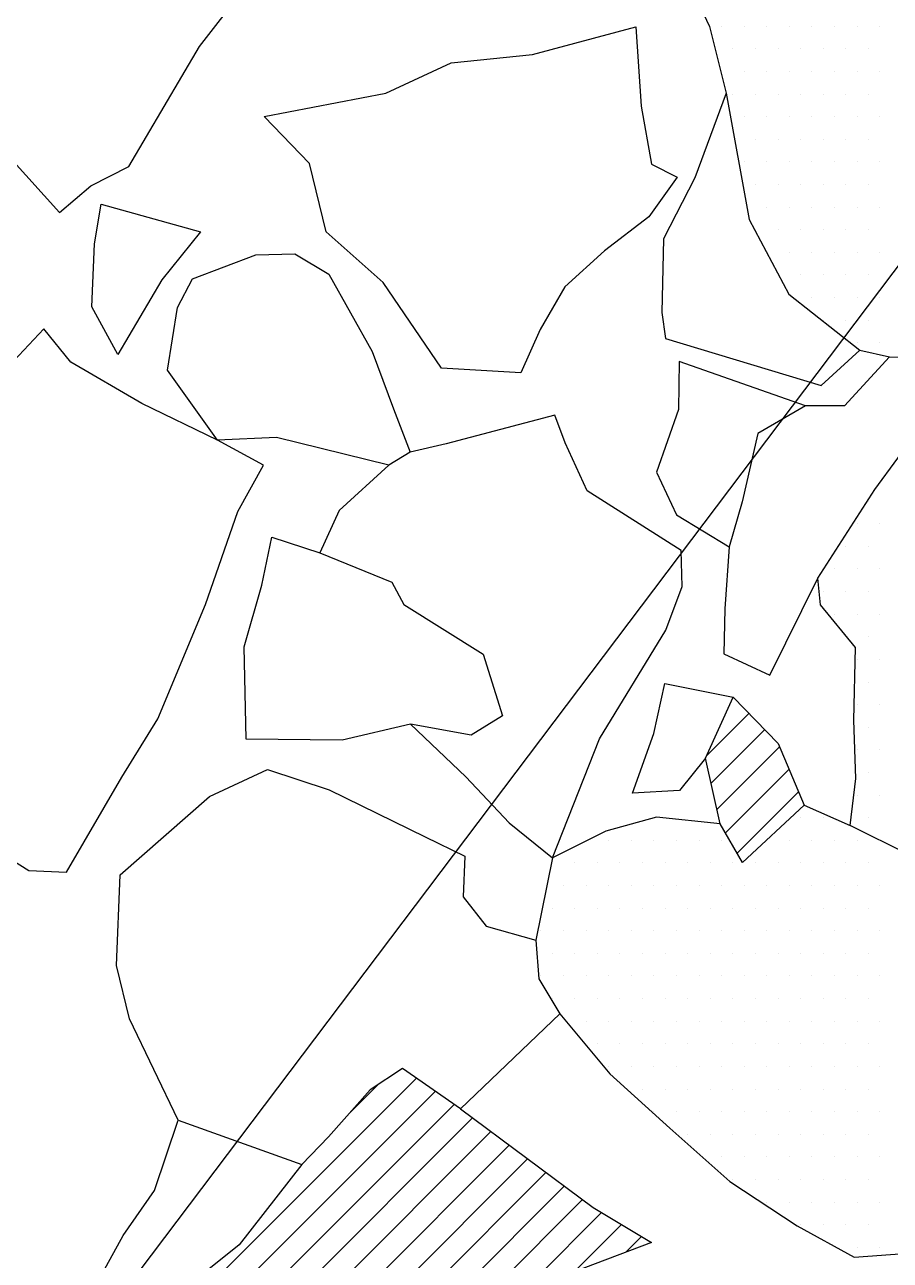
# Model space of a CAD drawing. Header units: metres. Extents: x -12.64 to -9.48, y -12.29 to -8.34.
# Drawn here: x -11.592 to -11.113, y -11.37 to -10.687 of the extents above; entities that cross this region are included whole.
import ezdxf

# ---------------------------------------------------------------- set-up
doc = ezdxf.new("R2010")
doc.units = ezdxf.units.M
doc.header["$LTSCALE"] = 25
doc.header["$MEASUREMENT"] = 0
doc.linetypes.add('STRICHPUNKTX2', pattern=[2, 1, -0.5, 0, -0.5])
doc.layers.get('0').update_dxf_attribs({"linetype": 'CONTINUOUS'})
for name, color, linetype in [('FEUER', 1, 'CONTINUOUS'), ('GRABUNGSGRENZE', 3, 'STRICHPUNKTX2'), ('STEINE', 4, 'CONTINUOUS'), ('STEINESCHRAFF', 4, 'CONTINUOUS')]:
    doc.layers.add(name, color=color, linetype=linetype)

# ---------------------------------------------------------------- blocks, each defined once
blk = doc.blocks.new('*X3')
at = {"color": 0}
for p, q in [((-1120.625, -1068.75), (-1120.625, -1068.75)), ((-1119.375, -1068.75), (-1119.375, -1068.75)), ((-1118.125, -1068.75), (-1118.125, -1068.75)), ((-1116.875, -1068.75), (-1116.875, -1068.75)), ((-1115.625, -1068.75), (-1115.625, -1068.75)), ((-1114.375, -1068.75), (-1114.375, -1068.75)), ((-1113.125, -1068.75), (-1113.125, -1068.75)), ((-1111.875, -1068.75), (-1111.875, -1068.75)), ((-1120, -1070), (-1120, -1070)), ((-1118.75, -1070), (-1118.75, -1070)), ((-1117.5, -1070), (-1117.5, -1070)), ((-1116.25, -1070), (-1116.25, -1070)), ((-1115, -1070), (-1115, -1070)), ((-1113.75, -1070), (-1113.75, -1070)), ((-1112.5, -1070), (-1112.5, -1070)), ((-1120.625, -1071.25), (-1120.625, -1071.25)), ((-1119.375, -1071.25), (-1119.375, -1071.25)), ((-1118.125, -1071.25), (-1118.125, -1071.25)), ((-1116.875, -1071.25), (-1116.875, -1071.25)), ((-1115.625, -1071.25), (-1115.625, -1071.25)), ((-1114.375, -1071.25), (-1114.375, -1071.25)), ((-1113.125, -1071.25), (-1113.125, -1071.25)), ((-1111.875, -1071.25), (-1111.875, -1071.25)), ((-1120, -1072.5), (-1120, -1072.5)), ((-1118.75, -1072.5), (-1118.75, -1072.5)), ((-1117.5, -1072.5), (-1117.5, -1072.5)), ((-1116.25, -1072.5), (-1116.25, -1072.5)), ((-1115, -1072.5), (-1115, -1072.5)), ((-1113.75, -1072.5), (-1113.75, -1072.5)), ((-1112.5, -1072.5), (-1112.5, -1072.5)), ((-1119.375, -1073.75), (-1119.375, -1073.75)), ((-1118.125, -1073.75), (-1118.125, -1073.75)), ((-1116.875, -1073.75), (-1116.875, -1073.75)), ((-1115.625, -1073.75), (-1115.625, -1073.75)), ((-1114.375, -1073.75), (-1114.375, -1073.75)), ((-1113.125, -1073.75), (-1113.125, -1073.75)), ((-1111.875, -1073.75), (-1111.875, -1073.75)), ((-1118.75, -1075), (-1118.75, -1075)), ((-1117.5, -1075), (-1117.5, -1075)), ((-1116.25, -1075), (-1116.25, -1075)), ((-1115, -1075), (-1115, -1075)), ((-1113.75, -1075), (-1113.75, -1075)), ((-1112.5, -1075), (-1112.5, -1075)), ((-1119.375, -1076.25), (-1119.375, -1076.25)), ((-1118.125, -1076.25), (-1118.125, -1076.25)), ((-1116.875, -1076.25), (-1116.875, -1076.25)), ((-1115.625, -1076.25), (-1115.625, -1076.25)), ((-1114.375, -1076.25), (-1114.375, -1076.25)), ((-1113.125, -1076.25), (-1113.125, -1076.25)), ((-1111.875, -1076.25), (-1111.875, -1076.25)), ((-1118.75, -1077.5), (-1118.75, -1077.5)), ((-1117.5, -1077.5), (-1117.5, -1077.5)), ((-1116.25, -1077.5), (-1116.25, -1077.5)), ((-1115, -1077.5), (-1115, -1077.5)), ((-1113.75, -1077.5), (-1113.75, -1077.5)), ((-1112.5, -1077.5), (-1112.5, -1077.5)), ((-1118.125, -1078.75), (-1118.125, -1078.75)), ((-1116.875, -1078.75), (-1116.875, -1078.75)), ((-1115.625, -1078.75), (-1115.625, -1078.75)), ((-1114.375, -1078.75), (-1114.375, -1078.75)), ((-1113.125, -1078.75), (-1113.125, -1078.75)), ((-1111.875, -1078.75), (-1111.875, -1078.75)), ((-1118.75, -1080), (-1118.75, -1080)), ((-1117.5, -1080), (-1117.5, -1080)), ((-1116.25, -1080), (-1116.25, -1080)), ((-1115, -1080), (-1115, -1080)), ((-1113.75, -1080), (-1113.75, -1080)), ((-1112.5, -1080), (-1112.5, -1080)), ((-1118.125, -1081.25), (-1118.125, -1081.25)), ((-1116.875, -1081.25), (-1116.875, -1081.25)), ((-1115.625, -1081.25), (-1115.625, -1081.25)), ((-1114.375, -1081.25), (-1114.375, -1081.25)), ((-1113.125, -1081.25), (-1113.125, -1081.25)), ((-1111.875, -1081.25), (-1111.875, -1081.25)), ((-1116.25, -1082.5), (-1116.25, -1082.5)), ((-1115, -1082.5), (-1115, -1082.5)), ((-1113.75, -1082.5), (-1113.75, -1082.5)), ((-1112.5, -1082.5), (-1112.5, -1082.5)), ((-1115.625, -1083.75), (-1115.625, -1083.75)), ((-1114.375, -1083.75), (-1114.375, -1083.75)), ((-1113.125, -1083.75), (-1113.125, -1083.75)), ((-1111.875, -1083.75), (-1111.875, -1083.75)), ((-1115, -1085), (-1115, -1085)), ((-1113.75, -1085), (-1113.75, -1085)), ((-1112.5, -1085), (-1112.5, -1085)), ((-1113.125, -1086.25), (-1113.125, -1086.25)), ((-1111.875, -1086.25), (-1111.875, -1086.25)), ((-1112.5, -1095), (-1112.5, -1095)), ((-1113.125, -1096.25), (-1113.125, -1096.25)), ((-1111.875, -1096.25), (-1111.875, -1096.25)), ((-1113.75, -1097.5), (-1113.75, -1097.5)), ((-1112.5, -1097.5), (-1112.5, -1097.5)), ((-1114.375, -1098.75), (-1114.375, -1098.75)), ((-1113.125, -1098.75), (-1113.125, -1098.75)), ((-1111.875, -1098.75), (-1111.875, -1098.75)), ((-1115, -1100), (-1115, -1100)), ((-1113.75, -1100), (-1113.75, -1100)), ((-1112.5, -1100), (-1112.5, -1100)), ((-1114.375, -1101.25), (-1114.375, -1101.25)), ((-1113.125, -1101.25), (-1113.125, -1101.25)), ((-1111.875, -1101.25), (-1111.875, -1101.25)), ((-1112.5, -1102.5), (-1112.5, -1102.5)), ((-1113.125, -1103.75), (-1113.125, -1103.75)), ((-1111.875, -1103.75), (-1111.875, -1103.75)), ((-1112.5, -1105), (-1112.5, -1105)), ((-1113.125, -1106.25), (-1113.125, -1106.25)), ((-1111.875, -1106.25), (-1111.875, -1106.25)), ((-1112.5, -1107.5), (-1112.5, -1107.5)), ((-1113.125, -1108.75), (-1113.125, -1108.75)), ((-1111.875, -1108.75), (-1111.875, -1108.75)), ((-1112.5, -1110), (-1112.5, -1110)), ((-1113.125, -1111.25), (-1113.125, -1111.25)), ((-1111.875, -1111.25), (-1111.875, -1111.25)), ((-1116.25, -1112.5), (-1116.25, -1112.5)), ((-1115, -1112.5), (-1115, -1112.5)), ((-1112.5, -1112.5), (-1112.5, -1112.5)), ((-1126.875, -1113.75), (-1126.875, -1113.75)), ((-1125.625, -1113.75), (-1125.625, -1113.75)), ((-1124.375, -1113.75), (-1124.375, -1113.75)), ((-1123.125, -1113.75), (-1123.125, -1113.75)), ((-1121.875, -1113.75), (-1121.875, -1113.75)), ((-1120.625, -1113.75), (-1120.625, -1113.75)), ((-1118.125, -1113.75), (-1118.125, -1113.75)), ((-1116.875, -1113.75), (-1116.875, -1113.75)), ((-1115.625, -1113.75), (-1115.625, -1113.75)), ((-1114.375, -1113.75), (-1114.375, -1113.75)), ((-1113.125, -1113.75), (-1113.125, -1113.75)), ((-1111.875, -1113.75), (-1111.875, -1113.75)), ((-1130, -1115), (-1130, -1115)), ((-1128.75, -1115), (-1128.75, -1115)), ((-1127.5, -1115), (-1127.5, -1115)), ((-1126.25, -1115), (-1126.25, -1115)), ((-1125, -1115), (-1125, -1115)), ((-1123.75, -1115), (-1123.75, -1115)), ((-1122.5, -1115), (-1122.5, -1115)), ((-1121.25, -1115), (-1121.25, -1115)), ((-1120, -1115), (-1120, -1115)), ((-1118.75, -1115), (-1118.75, -1115)), ((-1117.5, -1115), (-1117.5, -1115)), ((-1116.25, -1115), (-1116.25, -1115)), ((-1115, -1115), (-1115, -1115)), ((-1113.75, -1115), (-1113.75, -1115)), ((-1112.5, -1115), (-1112.5, -1115)), ((-1129.375, -1116.25), (-1129.375, -1116.25)), ((-1128.125, -1116.25), (-1128.125, -1116.25)), ((-1126.875, -1116.25), (-1126.875, -1116.25)), ((-1125.625, -1116.25), (-1125.625, -1116.25)), ((-1124.375, -1116.25), (-1124.375, -1116.25)), ((-1123.125, -1116.25), (-1123.125, -1116.25)), ((-1121.875, -1116.25), (-1121.875, -1116.25)), ((-1120.625, -1116.25), (-1120.625, -1116.25)), ((-1119.375, -1116.25), (-1119.375, -1116.25)), ((-1118.125, -1116.25), (-1118.125, -1116.25)), ((-1116.875, -1116.25), (-1116.875, -1116.25)), ((-1115.625, -1116.25), (-1115.625, -1116.25)), ((-1114.375, -1116.25), (-1114.375, -1116.25)), ((-1113.125, -1116.25), (-1113.125, -1116.25)), ((-1111.875, -1116.25), (-1111.875, -1116.25)), ((-1130, -1117.5), (-1130, -1117.5)), ((-1128.75, -1117.5), (-1128.75, -1117.5)), ((-1127.5, -1117.5), (-1127.5, -1117.5)), ((-1126.25, -1117.5), (-1126.25, -1117.5)), ((-1125, -1117.5), (-1125, -1117.5)), ((-1123.75, -1117.5), (-1123.75, -1117.5)), ((-1122.5, -1117.5), (-1122.5, -1117.5)), ((-1121.25, -1117.5), (-1121.25, -1117.5)), ((-1120, -1117.5), (-1120, -1117.5)), ((-1118.75, -1117.5), (-1118.75, -1117.5)), ((-1117.5, -1117.5), (-1117.5, -1117.5)), ((-1116.25, -1117.5), (-1116.25, -1117.5)), ((-1115, -1117.5), (-1115, -1117.5)), ((-1113.75, -1117.5), (-1113.75, -1117.5)), ((-1112.5, -1117.5), (-1112.5, -1117.5)), ((-1130.625, -1118.75), (-1130.625, -1118.75)), ((-1129.375, -1118.75), (-1129.375, -1118.75)), ((-1128.125, -1118.75), (-1128.125, -1118.75)), ((-1126.875, -1118.75), (-1126.875, -1118.75)), ((-1125.625, -1118.75), (-1125.625, -1118.75)), ((-1124.375, -1118.75), (-1124.375, -1118.75)), ((-1123.125, -1118.75), (-1123.125, -1118.75)), ((-1121.875, -1118.75), (-1121.875, -1118.75)), ((-1120.625, -1118.75), (-1120.625, -1118.75)), ((-1119.375, -1118.75), (-1119.375, -1118.75)), ((-1118.125, -1118.75), (-1118.125, -1118.75)), ((-1116.875, -1118.75), (-1116.875, -1118.75)), ((-1115.625, -1118.75), (-1115.625, -1118.75)), ((-1114.375, -1118.75), (-1114.375, -1118.75)), ((-1113.125, -1118.75), (-1113.125, -1118.75)), ((-1111.875, -1118.75), (-1111.875, -1118.75)), ((-1130, -1120), (-1130, -1120)), ((-1128.75, -1120), (-1128.75, -1120)), ((-1127.5, -1120), (-1127.5, -1120)), ((-1126.25, -1120), (-1126.25, -1120)), ((-1125, -1120), (-1125, -1120)), ((-1123.75, -1120), (-1123.75, -1120)), ((-1122.5, -1120), (-1122.5, -1120)), ((-1121.25, -1120), (-1121.25, -1120)), ((-1120, -1120), (-1120, -1120)), ((-1118.75, -1120), (-1118.75, -1120)), ((-1117.5, -1120), (-1117.5, -1120)), ((-1116.25, -1120), (-1116.25, -1120)), ((-1115, -1120), (-1115, -1120)), ((-1113.75, -1120), (-1113.75, -1120)), ((-1112.5, -1120), (-1112.5, -1120)), ((-1130.625, -1121.25), (-1130.625, -1121.25)), ((-1129.375, -1121.25), (-1129.375, -1121.25)), ((-1128.125, -1121.25), (-1128.125, -1121.25)), ((-1126.875, -1121.25), (-1126.875, -1121.25)), ((-1125.625, -1121.25), (-1125.625, -1121.25)), ((-1124.375, -1121.25), (-1124.375, -1121.25)), ((-1123.125, -1121.25), (-1123.125, -1121.25)), ((-1121.875, -1121.25), (-1121.875, -1121.25)), ((-1120.625, -1121.25), (-1120.625, -1121.25)), ((-1119.375, -1121.25), (-1119.375, -1121.25)), ((-1118.125, -1121.25), (-1118.125, -1121.25)), ((-1116.875, -1121.25), (-1116.875, -1121.25)), ((-1115.625, -1121.25), (-1115.625, -1121.25)), ((-1114.375, -1121.25), (-1114.375, -1121.25)), ((-1113.125, -1121.25), (-1113.125, -1121.25)), ((-1111.875, -1121.25), (-1111.875, -1121.25)), ((-1130, -1122.5), (-1130, -1122.5)), ((-1128.75, -1122.5), (-1128.75, -1122.5)), ((-1127.5, -1122.5), (-1127.5, -1122.5)), ((-1126.25, -1122.5), (-1126.25, -1122.5)), ((-1125, -1122.5), (-1125, -1122.5)), ((-1123.75, -1122.5), (-1123.75, -1122.5)), ((-1122.5, -1122.5), (-1122.5, -1122.5)), ((-1121.25, -1122.5), (-1121.25, -1122.5)), ((-1120, -1122.5), (-1120, -1122.5)), ((-1118.75, -1122.5), (-1118.75, -1122.5)), ((-1117.5, -1122.5), (-1117.5, -1122.5)), ((-1116.25, -1122.5), (-1116.25, -1122.5)), ((-1115, -1122.5), (-1115, -1122.5)), ((-1113.75, -1122.5), (-1113.75, -1122.5)), ((-1112.5, -1122.5), (-1112.5, -1122.5)), ((-1128.125, -1123.75), (-1128.125, -1123.75)), ((-1126.875, -1123.75), (-1126.875, -1123.75)), ((-1125.625, -1123.75), (-1125.625, -1123.75)), ((-1124.375, -1123.75), (-1124.375, -1123.75)), ((-1123.125, -1123.75), (-1123.125, -1123.75)), ((-1121.875, -1123.75), (-1121.875, -1123.75)), ((-1120.625, -1123.75), (-1120.625, -1123.75)), ((-1119.375, -1123.75), (-1119.375, -1123.75)), ((-1118.125, -1123.75), (-1118.125, -1123.75)), ((-1116.875, -1123.75), (-1116.875, -1123.75)), ((-1115.625, -1123.75), (-1115.625, -1123.75)), ((-1114.375, -1123.75), (-1114.375, -1123.75)), ((-1113.125, -1123.75), (-1113.125, -1123.75)), ((-1111.875, -1123.75), (-1111.875, -1123.75)), ((-1127.5, -1125), (-1127.5, -1125)), ((-1126.25, -1125), (-1126.25, -1125)), ((-1125, -1125), (-1125, -1125)), ((-1123.75, -1125), (-1123.75, -1125)), ((-1122.5, -1125), (-1122.5, -1125)), ((-1121.25, -1125), (-1121.25, -1125)), ((-1120, -1125), (-1120, -1125)), ((-1118.75, -1125), (-1118.75, -1125)), ((-1117.5, -1125), (-1117.5, -1125)), ((-1116.25, -1125), (-1116.25, -1125)), ((-1115, -1125), (-1115, -1125)), ((-1113.75, -1125), (-1113.75, -1125)), ((-1112.5, -1125), (-1112.5, -1125)), ((-1126.875, -1126.25), (-1126.875, -1126.25)), ((-1125.625, -1126.25), (-1125.625, -1126.25)), ((-1124.375, -1126.25), (-1124.375, -1126.25)), ((-1123.125, -1126.25), (-1123.125, -1126.25)), ((-1121.875, -1126.25), (-1121.875, -1126.25)), ((-1120.625, -1126.25), (-1120.625, -1126.25)), ((-1119.375, -1126.25), (-1119.375, -1126.25)), ((-1118.125, -1126.25), (-1118.125, -1126.25)), ((-1116.875, -1126.25), (-1116.875, -1126.25)), ((-1115.625, -1126.25), (-1115.625, -1126.25)), ((-1114.375, -1126.25), (-1114.375, -1126.25)), ((-1113.125, -1126.25), (-1113.125, -1126.25)), ((-1111.875, -1126.25), (-1111.875, -1126.25)), ((-1125, -1127.5), (-1125, -1127.5)), ((-1123.75, -1127.5), (-1123.75, -1127.5)), ((-1122.5, -1127.5), (-1122.5, -1127.5)), ((-1121.25, -1127.5), (-1121.25, -1127.5)), ((-1120, -1127.5), (-1120, -1127.5)), ((-1118.75, -1127.5), (-1118.75, -1127.5)), ((-1117.5, -1127.5), (-1117.5, -1127.5)), ((-1116.25, -1127.5), (-1116.25, -1127.5)), ((-1115, -1127.5), (-1115, -1127.5)), ((-1113.75, -1127.5), (-1113.75, -1127.5)), ((-1112.5, -1127.5), (-1112.5, -1127.5)), ((-1124.375, -1128.75), (-1124.375, -1128.75)), ((-1123.125, -1128.75), (-1123.125, -1128.75)), ((-1121.875, -1128.75), (-1121.875, -1128.75)), ((-1120.625, -1128.75), (-1120.625, -1128.75)), ((-1119.375, -1128.75), (-1119.375, -1128.75)), ((-1118.125, -1128.75), (-1118.125, -1128.75)), ((-1116.875, -1128.75), (-1116.875, -1128.75)), ((-1115.625, -1128.75), (-1115.625, -1128.75)), ((-1114.375, -1128.75), (-1114.375, -1128.75)), ((-1113.125, -1128.75), (-1113.125, -1128.75)), ((-1111.875, -1128.75), (-1111.875, -1128.75)), ((-1122.5, -1130), (-1122.5, -1130)), ((-1121.25, -1130), (-1121.25, -1130)), ((-1120, -1130), (-1120, -1130)), ((-1118.75, -1130), (-1118.75, -1130)), ((-1117.5, -1130), (-1117.5, -1130)), ((-1116.25, -1130), (-1116.25, -1130)), ((-1115, -1130), (-1115, -1130)), ((-1113.75, -1130), (-1113.75, -1130)), ((-1112.5, -1130), (-1112.5, -1130)), ((-1120.625, -1131.25), (-1120.625, -1131.25)), ((-1119.375, -1131.25), (-1119.375, -1131.25)), ((-1118.125, -1131.25), (-1118.125, -1131.25)), ((-1116.875, -1131.25), (-1116.875, -1131.25)), ((-1115.625, -1131.25), (-1115.625, -1131.25)), ((-1114.375, -1131.25), (-1114.375, -1131.25)), ((-1113.125, -1131.25), (-1113.125, -1131.25)), ((-1111.875, -1131.25), (-1111.875, -1131.25)), ((-1120, -1132.5), (-1120, -1132.5)), ((-1118.75, -1132.5), (-1118.75, -1132.5)), ((-1117.5, -1132.5), (-1117.5, -1132.5)), ((-1116.25, -1132.5), (-1116.25, -1132.5)), ((-1115, -1132.5), (-1115, -1132.5)), ((-1113.75, -1132.5), (-1113.75, -1132.5)), ((-1112.5, -1132.5), (-1112.5, -1132.5)), ((-1118.125, -1133.75), (-1118.125, -1133.75)), ((-1116.875, -1133.75), (-1116.875, -1133.75)), ((-1115.625, -1133.75), (-1115.625, -1133.75)), ((-1114.375, -1133.75), (-1114.375, -1133.75)), ((-1113.125, -1133.75), (-1113.125, -1133.75)), ((-1111.875, -1133.75), (-1111.875, -1133.75)), ((-1116.25, -1135), (-1116.25, -1135)), ((-1115, -1135), (-1115, -1135)), ((-1113.75, -1135), (-1113.75, -1135)), ((-1112.5, -1135), (-1112.5, -1135)), ((-1113.125, -1136.25), (-1113.125, -1136.25)), ((-1111.875, -1136.25), (-1111.875, -1136.25))]:
    blk.add_line(p, q, dxfattribs=at)
blk = doc.blocks.new('*X6')
at = {"color": 0}
for p, q in [((-1119.996, -1105.854), (-1119.99, -1105.848)), ((-1121.463, -1109.089), (-1119.114, -1106.74)), ((-1121.206, -1110.599), (-1118.239, -1107.632)), ((-1120.88, -1112.041), (-1117.415, -1108.576)), ((-1120.411, -1113.339), (-1116.893, -1109.822)), ((-1119.767, -1114.464), (-1116.371, -1111.068)), ((-1150.749, -1140.142), (-1137.509, -1126.903)), ((-1148.923, -1140.084), (-1136.468, -1127.629)), ((-1141.23, -1128.856), (-1139.608, -1127.234)), ((-1147.037, -1139.966), (-1135.426, -1128.355)), ((-1144.9, -1139.597), (-1134.402, -1129.099)), ((-1142.763, -1139.228), (-1133.387, -1129.852)), ((-1140.664, -1138.896), (-1132.372, -1130.604)), ((-1138.795, -1138.795), (-1131.357, -1131.357)), ((-1136.926, -1138.693), (-1130.342, -1132.11)), ((-1135.056, -1138.592), (-1129.327, -1132.863)), ((-1133.039, -1138.342), (-1128.313, -1133.616)), ((-1130.907, -1137.978), (-1127.261, -1134.332)), ((-1128.754, -1137.593), (-1126.157, -1134.996)), ((-1125.915, -1136.522), (-1125.054, -1135.66)), ((-1103.098, -1164.97), (-1089.57, -1151.441)), ((-1104.201, -1162.537), (-1093.689, -1152.025)), ((-1103.644, -1163.748), (-1091.551, -1151.655)), ((-1102.552, -1166.192), (-1088.17, -1151.81)), ((-1104.769, -1161.337), (-1095.826, -1152.395)), ((-1077.552, -1153.566), (-1076.293, -1152.307)), ((-1105.162, -1159.963), (-1098.436, -1153.237)), ((-1101.679, -1167.086), (-1087.73, -1153.137)), ((-1078.138, -1155.92), (-1075.297, -1153.078)), ((-1078.725, -1158.274), (-1074.82, -1154.369)), ((-1078.392, -1159.709), (-1074.343, -1155.66)), ((-1103.801, -1156.834), (-1102.805, -1155.838)), ((-1077.27, -1160.355), (-1073.866, -1156.951)), ((-1100.387, -1167.563), (-1090.687, -1157.863)), ((-1076.147, -1161), (-1073.389, -1158.242)), ((-1097.254, -1166.197), (-1095.177, -1164.12))]:
    blk.add_line(p, q, dxfattribs=at)

msp = doc.modelspace()

# ---------------------------------------------------------------- linework, layer by layer
at = {"layer": 'GRABUNGSGRENZE', "flags": 128}
msp.add_lwpolyline([(-11.57904, -11.44279), (-10.92594, -10.57833), (-10.01357, -9.30616), (-9.80796, -9.41258), (-10.76662, -10.82299), (-11.2331, -11.64294)], dxfattribs=at)
at = {"layer": 'STEINE'}
for points in [[(-11.3325, -10.4583), (-11.41617, -10.41655), (-11.53197, -10.38757), (-11.60439, -10.37743), (-11.6477, -10.42745), (-11.73278, -10.54175), (-11.71747, -10.55704), (-11.73835, -10.58766), (-11.75518, -10.58665), (-11.75772, -10.60552), (-11.7174, -10.63405), (-11.6832, -10.67533), (-11.63268, -10.71813), (-11.59949, -10.76043), (-11.57244, -10.7905), (-11.55511, -10.7757), (-11.53421, -10.76497), (-11.49499, -10.69864), (-11.4471, -10.63689), (-11.41603, -10.59709), (-11.387, -10.5379), (-11.35338, -10.49555), (-11.3325, -10.4583)], [(-11.3325, -10.4583), (-11.28809, -10.50365), (-11.23647, -10.63774), (-11.21297, -10.6877), (-11.20376, -10.72441), (-11.19096, -10.79427), (-11.16899, -10.83556), (-11.1297, -10.86664), (-11.11338, -10.8702), (-11.06339, -10.87169), (-10.99047, -10.86857), (-10.92571, -10.85729), (-10.87674, -10.86439), (-10.82627, -10.84497), (-10.77376, -10.81484), (-10.79678, -10.73377), (-10.82793, -10.68127), (-10.91265, -10.60994), (-11.01675, -10.53709), (-11.13359, -10.47446), (-11.22796, -10.4475), (-11.29122, -10.42002), (-11.3213, -10.42922), (-11.3325, -10.4583)], [(-11.45926, -10.73737), (-11.39195, -10.72457), (-11.35576, -10.70771), (-11.31088, -10.70308), (-11.25377, -10.68773), (-11.25068, -10.73159), (-11.24504, -10.76371)], [(-11.20376, -10.72441), (-11.22107, -10.77135), (-11.23838, -10.80502), (-11.23936, -10.84582), (-11.23731, -10.8601), (-11.1511, -10.88604), (-11.1297, -10.86664)], [(-11.24504, -10.76371), (-11.23076, -10.77084), (-11.24655, -10.79279), (-11.27101, -10.81168), (-11.29293, -10.83158), (-11.30668, -10.85505), (-11.31737, -10.87903), (-11.36123, -10.87652), (-11.3934, -10.82912), (-11.42504, -10.80109), (-11.43425, -10.76336), (-11.45926, -10.73737)], [(-11.54024, -10.86901), (-11.55454, -10.84251), (-11.55304, -10.80783), (-11.54949, -10.78589), (-11.4944, -10.80115), (-11.5158, -10.82769), (-11.54024, -10.86901)], [(-11.39025, -10.93009), (-11.45249, -10.91484), (-11.48512, -10.9164), (-11.5127, -10.87766), (-11.50711, -10.84298), (-11.49897, -10.82716), (-11.46379, -10.81387), (-11.44237, -10.81335), (-11.42349, -10.82455), (-11.39949, -10.86737), (-11.38773, -10.89898), (-11.37853, -10.92294)], [(-11.58105, -10.85477), (-11.61723, -10.89305), (-11.64574, -10.96141), (-11.65947, -11.00426), (-11.67524, -11.0568), (-11.67828, -11.07721), (-11.66857, -11.10321), (-11.61805, -11.13632), (-11.58948, -11.15414), (-11.56857, -11.15515), (-11.53801, -11.10259), (-11.51815, -11.07045), (-11.49168, -11.00718), (-11.47387, -10.95566), (-11.45961, -10.93015), (-11.48512, -10.9164), (-11.52696, -10.89603), (-11.56625, -10.87312), (-11.58105, -10.85477)], [(-11.15976, -10.89726), (-11.22965, -10.87284), (-11.23014, -10.89936), (-11.24235, -10.93405), (-11.23111, -10.9575), (-11.20203, -10.97533)], [(-11.11338, -10.8702), (-11.13834, -10.89725), (-11.15976, -10.89726), (-11.18627, -10.91259), (-11.19491, -10.95033), (-11.20203, -10.97533), (-11.20455, -11.0095), (-11.20504, -11.03449), (-11.17953, -11.0462), (-11.15306, -10.99263)], [(-11.10244, -11.14559), (-11.13509, -11.12929), (-11.13206, -11.10328), (-11.1331, -11.07115), (-11.13211, -11.03086), (-11.15151, -11.00742), (-11.15306, -10.99263), (-11.12148, -10.94364), (-11.08327, -10.89159)], [(-11.37841, -11.07339), (-11.34778, -11.10244), (-11.32379, -11.12792), (-11.29981, -11.14728), (-11.27385, -11.08147), (-11.23718, -11.02126), (-11.22802, -10.99728), (-11.22855, -10.97739), (-11.28059, -10.94428), (-11.29286, -10.91777), (-11.29848, -10.90248), (-11.35864, -10.91834), (-11.37853, -10.92294), (-11.39025, -10.93009), (-11.41777, -10.9551), (-11.42846, -10.97857)], [(-11.42846, -10.97857), (-11.38867, -10.99486), (-11.38203, -11.00709), (-11.33815, -11.0346), (-11.32741, -11.06876), (-11.34474, -11.07948), (-11.37841, -11.07339), (-11.41614, -11.08209), (-11.46918, -11.08163), (-11.47024, -11.03063), (-11.46058, -10.99645), (-11.45499, -10.96992), (-11.42846, -10.97857)], [(-11.25547, -11.11154), (-11.24376, -11.07838), (-11.23767, -11.05084), (-11.19992, -11.05846)], [(-11.19475, -11.14974), (-11.207, -11.12833), (-11.21519, -11.09213), (-11.19992, -11.05846), (-11.17491, -11.08394), (-11.1606, -11.11809), (-11.19475, -11.14974)], [(-11.21519, -11.09213), (-11.22946, -11.10999), (-11.25547, -11.11154)], [(-11.50675, -11.29228), (-11.53382, -11.23621), (-11.54099, -11.20663), (-11.53899, -11.15665), (-11.48955, -11.11326), (-11.45744, -11.09845), (-11.42326, -11.10964), (-11.3702, -11.1356), (-11.34826, -11.1463), (-11.34926, -11.16874), (-11.3365, -11.18505), (-11.30895, -11.19267), (-11.3074, -11.21409), (-11.29566, -11.23346), (-11.29566, -11.23346), (-11.35069, -11.28604), (-11.38284, -11.26362), (-11.40068, -11.27537), (-11.42361, -11.3014), (-11.43839, -11.31671)], [(-11.1606, -11.11809), (-11.13509, -11.12929)], [(-11.207, -11.12833), (-11.2422, -11.12479), (-11.27024, -11.13246), (-11.29981, -11.14728), (-11.30895, -11.19267)], [(-11.29566, -11.23346), (-11.26809, -11.26659), (-11.23492, -11.29665), (-11.20174, -11.3262), (-11.16449, -11.35065), (-11.13286, -11.36797), (-11.10532, -11.36591)], [(-11.35069, -11.28604), (-11.27721, -11.34055), (-11.24506, -11.3599), (-11.2884, -11.37626), (-11.34245, -11.38548), (-11.40926, -11.3891), (-11.47453, -11.40038), (-11.524, -11.40195)], [(-11.55665, -11.39126), (-11.5373, -11.35606), (-11.51998, -11.33105), (-11.50675, -11.29228), (-11.43839, -11.31671), (-11.47303, -11.36111), (-11.524, -11.40195), (-11.551, -11.43308), (-11.57751, -11.44534)]]:
    msp.add_lwpolyline(points, dxfattribs=at)

# ---------------------------------------------------------------- block references
at = {"layer": 'FEUER', "xscale": 0.01, "yscale": 0.01, "zscale": 0.01}
msp.add_blockref('*X6', (0, 0), dxfattribs=at)
at = {"layer": 'STEINESCHRAFF', "xscale": 0.01, "yscale": 0.01, "zscale": 0.01}
msp.add_blockref('*X3', (0, 0), dxfattribs=at)

doc.saveas('drawing.dxf')
